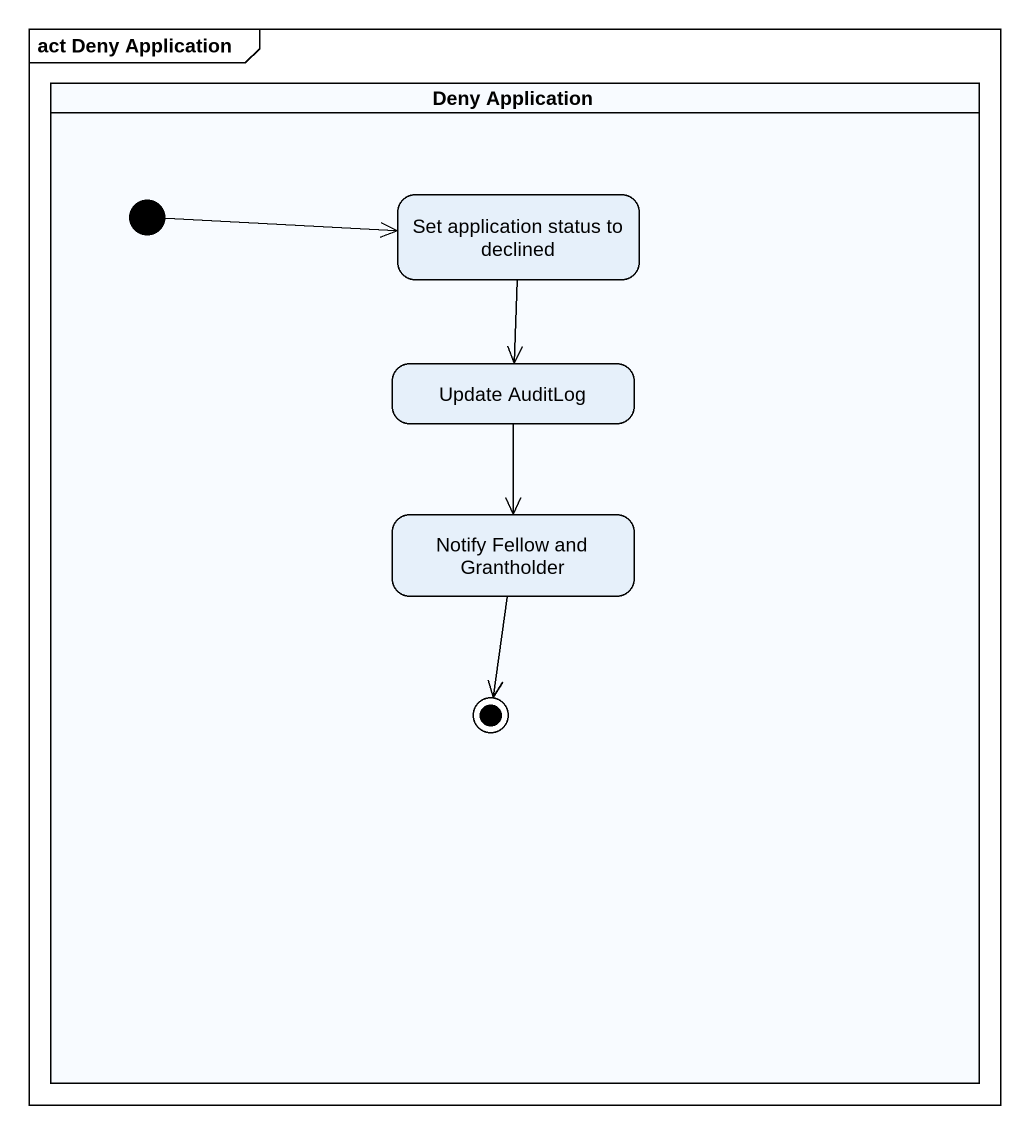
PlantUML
@startuml
mainframe act Deny Application
hide empty description
state "Deny Application" as Deny_Application <<partition>> {
  state "Set application status to declined" as Set_application_status_to
  state "Update AuditLog" as Update_AuditLog
  state "Notify Fellow and Grantholder" as Notify_Fellow_and
  [*] -right-> Set_application_status_to
  Notify_Fellow_and --> [*]
}
Set_application_status_to --> Update_AuditLog
Update_AuditLog --> Notify_Fellow_and
@enduml
